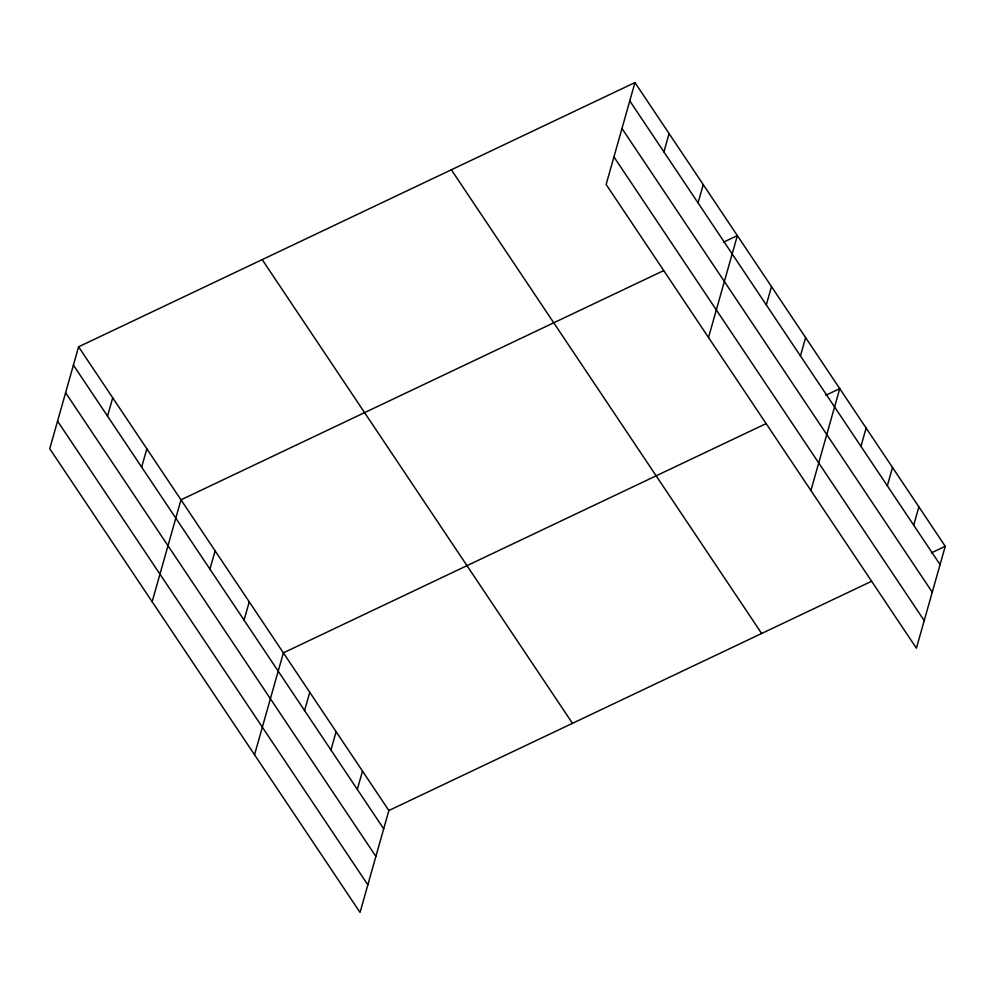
<?xml version="1.0" encoding="UTF-8"?>
<svg xmlns="http://www.w3.org/2000/svg" width="995" height="995" viewBox="0 0 995 995"><rect width="100%" height="100%" fill="white"/><g stroke="black" fill="none" stroke-linecap="round" stroke-linejoin="round"><path stroke-width="1.49" d="M634.959 82.573L606.129 184.485L916.407 648.193L945.25 546.292L634.959 82.573L78.593 346.807L49.75 448.708L360.041 912.427L388.871 810.515L871.533 581.304M107.535 416.121L112.721 397.813M141.663 467.128L146.85 448.82M152.148 601.739L180.978 499.826L663.64 270.615M209.933 569.152L215.119 550.832M244.061 620.159L249.248 601.838M254.546 754.757L283.376 652.857L766.038 423.634M304.569 710.579L309.756 692.271M330.949 749.994L336.123 731.686M357.317 789.408L362.503 771.1M663.914 151.899L669.088 133.591M698.042 202.905L703.229 184.597M708.515 337.516L737.357 235.604L723.452 242.208M766.312 304.918L771.486 286.61M800.44 355.936L805.614 337.616M810.913 490.535L839.755 388.622L825.838 395.239M860.949 446.357L866.123 428.037M887.316 485.771L892.503 467.463M913.696 525.186L918.87 506.878M931.345 552.897L945.25 546.292M629.785 100.893L940.064 564.6M621.974 128.479L932.265 592.187M613.927 156.899L924.218 620.606M451.357 169.772L761.648 633.479M262.195 259.608L572.473 723.315M78.593 346.807L388.871 810.515M73.406 365.115L383.697 828.823M65.595 392.702L375.886 856.409M57.561 421.121L367.839 884.841"/></g></svg>
